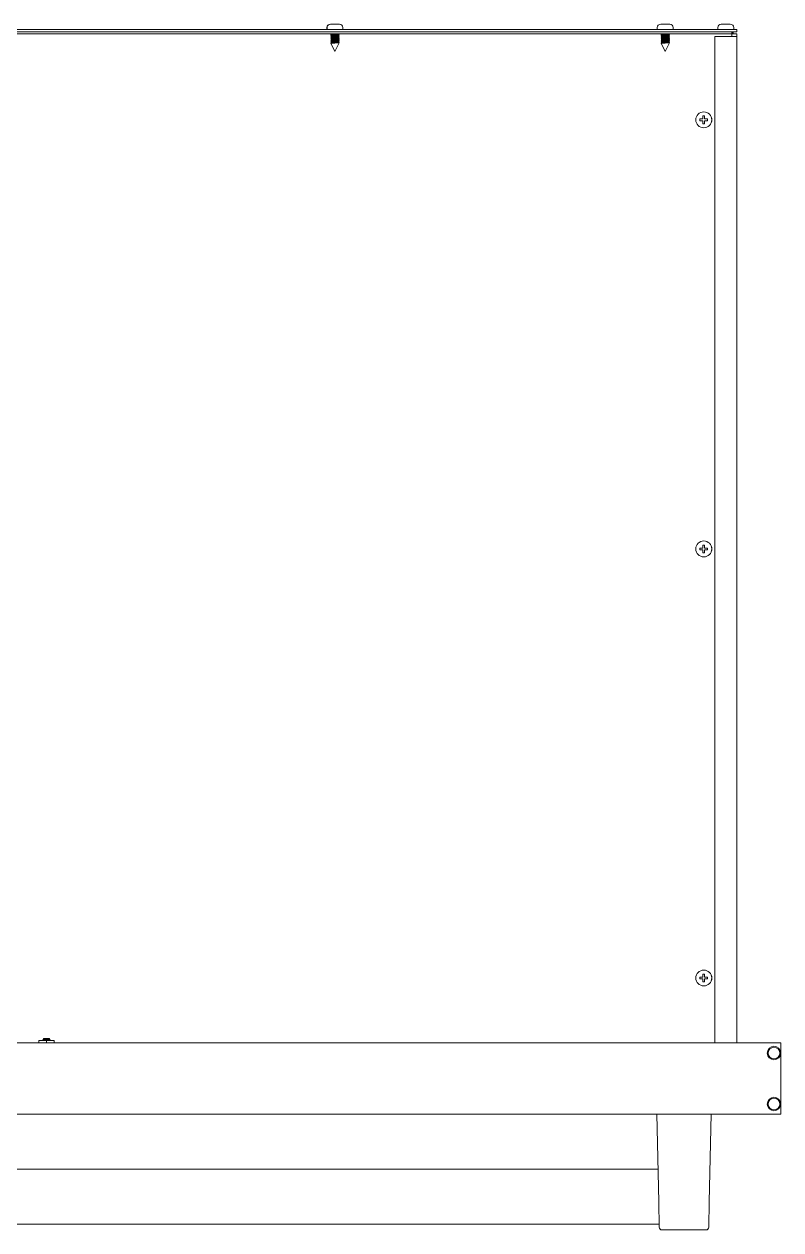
# Model space of a CAD drawing. Header units: millimetres. Extents: x 27602 to 523849, y 322139 to 568360.
# Drawn here: x 183261 to 204053, y 515743 to 548864 of the extents above; entities that cross this region are included whole.
import ezdxf

# ---------------------------------------------------------------- set-up
doc = ezdxf.new("R2010")
doc.units = ezdxf.units.MM

msp = doc.modelspace()

# ---------------------------------------------------------------- linework, layer by layer
at = {"color": 7, "lineweight": 13, "ltscale": 1.21349e-05}
for p, q in [((191677, 548864), (191676, 548864)), ((200752, 548864), (200751, 548864))]:
    msp.add_line(p, q, dxfattribs=at)
at = {"color": 7, "lineweight": 13, "ltscale": 0.002532}
for p, q in [((191800, 548864), (191677, 548864)), ((200875, 548864), (200752, 548864)), ((202538, 548864), (202416, 548864))]:
    msp.add_line(p, q, dxfattribs=at)
at = {"color": 7, "lineweight": 13, "ltscale": 1.75416e-05}
for p, q in [((191800, 548864), (191800, 548864)), ((200875, 548864), (200875, 548864)), ((202539, 548864), (202538, 548864))]:
    msp.add_line(p, q, dxfattribs=at)
at = {"color": 7, "lineweight": 13, "ltscale": 0.00255}
for p, q in [((191924, 548864), (191800, 548864)), ((200999, 548864), (200875, 548864)), ((202663, 548864), (202539, 548864))]:
    msp.add_line(p, q, dxfattribs=at)
at = {"color": 7, "lineweight": 13, "ltscale": 2.69735e-05}
for p, q in [((191925, 548864), (191923, 548864)), ((201000, 548864), (200998, 548864))]:
    msp.add_line(p, q, dxfattribs=at)
at = {"color": 7, "lineweight": 13, "ltscale": 0.03937}
for p, q in [((162609, 548713), (202841, 548713)), ((162609, 548655), (202841, 548655)), ((162742, 548597), (202709, 548597)), ((202237, 520883), (202237, 548522)), ((202842, 520883), (202842, 548522)), ((161399, 520883), (204052, 520883)), ((204052, 520883), (204052, 518917)), ((204053, 520883), (204053, 518917)), ((161399, 518917), (204052, 518917)), ((200644, 518917), (200696, 516516)), ((202138, 518917), (202086, 516516)), ((200676, 517413), (164770, 517413)), ((200709, 515901), (164737, 515901)), ((200784, 515743), (201998, 515743))]:
    msp.add_line(p, q, dxfattribs=at)
at = {"color": 7, "lineweight": 13, "ltscale": 0.001175}
for p, q in [((191582, 548713), (191582, 548770)), ((191583, 548713), (191583, 548770)), ((192018, 548713), (192018, 548770)), ((200657, 548713), (200657, 548770)), ((200658, 548713), (200658, 548770)), ((201093, 548713), (201093, 548770)), ((202321, 548713), (202321, 548770)), ((202757, 548713), (202757, 548770))]:
    msp.add_line(p, q, dxfattribs=at)
at = {"color": 7, "lineweight": 13, "ltscale": 1.17144e-05}
msp.add_line((191583, 548713), (191582, 548713), dxfattribs=at)
at = {"color": 7, "lineweight": 13, "ltscale": 0.0045}
for p, q in [((191800, 548713), (191583, 548713)), ((192018, 548713), (191800, 548713)), ((200875, 548713), (200658, 548713)), ((201093, 548713), (200875, 548713)), ((202539, 548713), (202321, 548713)), ((202757, 548713), (202539, 548713))]:
    msp.add_line(p, q, dxfattribs=at)
at = {"color": 7, "lineweight": 13, "ltscale": 0.000501508}
for p, q in [((191708, 548588), (191687, 548576)), ((200783, 548588), (200762, 548576))]:
    msp.add_line(p, q, dxfattribs=at)
at = {"color": 7, "lineweight": 13, "ltscale": 7.96269e-06}
msp.add_line((191687, 548576), (191687, 548576), dxfattribs=at)
at = {"color": 7, "lineweight": 13, "ltscale": 4.99815e-05}
for p, q in [((191687, 548576), (191687, 548573)), ((191687, 548549), (191687, 548546)), ((191687, 548496), (191687, 548493)), ((191914, 548589), (191914, 548586)), ((191914, 548562), (191914, 548560)), ((191914, 548536), (191914, 548533)), ((191914, 548509), (191914, 548507)), ((200762, 548576), (200762, 548573)), ((200762, 548549), (200762, 548546)), ((200762, 548496), (200762, 548493)), ((200989, 548589), (200989, 548586)), ((200989, 548562), (200989, 548560)), ((200989, 548536), (200989, 548533)), ((200989, 548509), (200989, 548507)), ((191687, 548469), (191687, 548467)), ((191687, 548442), (191687, 548440)), ((191687, 548416), (191687, 548413)), ((191687, 548363), (191687, 548360)), ((191914, 548482), (191914, 548480)), ((191914, 548456), (191914, 548453)), ((191914, 548429), (191914, 548427)), ((191914, 548402), (191914, 548400)), ((191914, 548376), (191914, 548373)), ((200762, 548469), (200762, 548467)), ((200762, 548442), (200762, 548440)), ((200762, 548416), (200762, 548413)), ((200762, 548363), (200762, 548360)), ((200989, 548482), (200989, 548480)), ((200989, 548456), (200989, 548453)), ((200989, 548429), (200989, 548427)), ((200989, 548402), (200989, 548400)), ((200989, 548376), (200989, 548373))]:
    msp.add_line(p, q, dxfattribs=at)
at = {"color": 7, "lineweight": 13, "ltscale": 6.9072e-06}
msp.add_line((191687, 548573), (191687, 548573), dxfattribs=at)
at = {"color": 7, "lineweight": 13, "ltscale": 0.000488639}
msp.add_line((191687, 548573), (191707, 548561), dxfattribs=at)
at = {"color": 7, "lineweight": 13, "ltscale": 0.000501448}
msp.add_line((191708, 548561), (191687, 548549), dxfattribs=at)
at = {"color": 7, "lineweight": 13, "ltscale": 7.87244e-06}
msp.add_line((191687, 548549), (191687, 548549), dxfattribs=at)
at = {"color": 7, "lineweight": 13, "ltscale": 7.0765e-06}
for p, q in [((191687, 548546), (191687, 548546)), ((200762, 548389), (200762, 548389))]:
    msp.add_line(p, q, dxfattribs=at)
at = {"color": 7, "lineweight": 13, "ltscale": 0.000488691}
for p, q in [((191687, 548546), (191707, 548534)), ((200762, 548573), (200782, 548561)), ((200762, 548546), (200782, 548534))]:
    msp.add_line(p, q, dxfattribs=at)
at = {"color": 7, "lineweight": 13, "ltscale": 0.0005015}
for p, q in [((191708, 548535), (191687, 548523)), ((200783, 548561), (200762, 548549)), ((200783, 548535), (200762, 548523)), ((200989, 548506), (200968, 548494)), ((191914, 548480), (191893, 548468))]:
    msp.add_line(p, q, dxfattribs=at)
at = {"color": 7, "lineweight": 13, "ltscale": 5.01017e-05}
for p, q in [((191687, 548522), (191687, 548520)), ((200762, 548522), (200762, 548520)), ((191687, 548389), (191687, 548387)), ((200762, 548389), (200762, 548387))]:
    msp.add_line(p, q, dxfattribs=at)
at = {"color": 7, "lineweight": 13, "ltscale": 7.91245e-06}
for p, q in [((191687, 548520), (191687, 548520)), ((200762, 548549), (200762, 548549)), ((200762, 548520), (200762, 548520))]:
    msp.add_line(p, q, dxfattribs=at)
at = {"color": 7, "lineweight": 13, "ltscale": 0.000488587}
for p, q in [((191687, 548520), (191707, 548508)), ((191687, 548493), (191707, 548481)), ((200762, 548520), (200782, 548508)), ((200762, 548493), (200782, 548481))]:
    msp.add_line(p, q, dxfattribs=at)
at = {"color": 7, "lineweight": 13, "ltscale": 0.00050156}
for p, q in [((191708, 548508), (191687, 548496)), ((200783, 548508), (200762, 548496)), ((191708, 548481), (191687, 548469)), ((191708, 548455), (191687, 548443)), ((191914, 548453), (191893, 548441)), ((200783, 548481), (200762, 548469)), ((200989, 548453), (200968, 548441))]:
    msp.add_line(p, q, dxfattribs=at)
at = {"color": 7, "lineweight": 13, "ltscale": 7.62372e-06}
for p, q in [((191687, 548496), (191687, 548496)), ((191687, 548466), (191687, 548467))]:
    msp.add_line(p, q, dxfattribs=at)
at = {"color": 7, "lineweight": 13, "ltscale": 7.70283e-06}
for p, q in [((191687, 548493), (191687, 548493)), ((191687, 548440), (191687, 548440)), ((191687, 548413), (191687, 548413))]:
    msp.add_line(p, q, dxfattribs=at)
at = {"color": 7, "lineweight": 13, "ltscale": 0.000373753}
for p, q in [((191692, 548597), (191707, 548588)), ((200767, 548597), (200782, 548588))]:
    msp.add_line(p, q, dxfattribs=at)
at = {"color": 7, "lineweight": 13, "ltscale": 0.000501612}
for p, q in [((191914, 548586), (191893, 548574)), ((191914, 548533), (191893, 548521)), ((200989, 548586), (200968, 548574)), ((200989, 548533), (200968, 548521)), ((200783, 548455), (200762, 548443))]:
    msp.add_line(p, q, dxfattribs=at)
at = {"color": 7, "lineweight": 13, "ltscale": 0.000488699}
msp.add_line((191893, 548574), (191914, 548562), dxfattribs=at)
at = {"color": 7, "lineweight": 13, "ltscale": 0.000501396}
for p, q in [((191914, 548560), (191893, 548547)), ((200989, 548560), (200968, 548547))]:
    msp.add_line(p, q, dxfattribs=at)
at = {"color": 7, "lineweight": 13, "ltscale": 0.000488803}
for p, q in [((191893, 548548), (191914, 548536)), ((191893, 548521), (191914, 548509)), ((200968, 548521), (200989, 548509))]:
    msp.add_line(p, q, dxfattribs=at)
at = {"color": 7, "lineweight": 13, "ltscale": 0.000501552}
for p, q in [((191914, 548506), (191893, 548494)), ((191708, 548402), (191687, 548389)), ((191708, 548375), (191687, 548363)), ((200783, 548375), (200762, 548363)), ((200989, 548480), (200968, 548468))]:
    msp.add_line(p, q, dxfattribs=at)
at = {"color": 7, "lineweight": 13, "ltscale": 0.000488259}
for p, q in [((191893, 548494), (191914, 548483)), ((200968, 548494), (200989, 548483))]:
    msp.add_line(p, q, dxfattribs=at)
at = {"color": 7, "lineweight": 13, "ltscale": 0.000315134}
for p, q in [((191901, 548597), (191914, 548589)), ((200976, 548597), (200989, 548589))]:
    msp.add_line(p, q, dxfattribs=at)
at = {"color": 7, "lineweight": 13, "ltscale": 7.3241e-06}
for p, q in [((191914, 548589), (191914, 548589)), ((200989, 548589), (200989, 548589)), ((200762, 548469), (200762, 548469)), ((200989, 548429), (200989, 548429))]:
    msp.add_line(p, q, dxfattribs=at)
at = {"color": 7, "lineweight": 13, "ltscale": 7.20712e-06}
for p, q in [((191914, 548562), (191914, 548562)), ((191914, 548560), (191914, 548560)), ((191914, 548536), (191914, 548536)), ((200989, 548562), (200989, 548562))]:
    msp.add_line(p, q, dxfattribs=at)
at = {"color": 7, "lineweight": 13, "ltscale": 6.96159e-06}
for p, q in [((191914, 548509), (191914, 548509)), ((200989, 548509), (200989, 548509))]:
    msp.add_line(p, q, dxfattribs=at)
at = {"color": 7, "lineweight": 13, "ltscale": 7.11541e-06}
for p, q in [((191914, 548506), (191914, 548507)), ((200989, 548506), (200989, 548507))]:
    msp.add_line(p, q, dxfattribs=at)
at = {"color": 7, "lineweight": 13, "ltscale": 1.17745e-05}
msp.add_line((200658, 548713), (200657, 548713), dxfattribs=at)
at = {"color": 7, "lineweight": 13, "ltscale": 8.00225e-06}
msp.add_line((200762, 548576), (200762, 548576), dxfattribs=at)
at = {"color": 7, "lineweight": 13, "ltscale": 6.94602e-06}
msp.add_line((200762, 548573), (200762, 548573), dxfattribs=at)
at = {"color": 7, "lineweight": 13, "ltscale": 7.15461e-06}
msp.add_line((200762, 548546), (200762, 548546), dxfattribs=at)
at = {"color": 7, "lineweight": 13, "ltscale": 7.66314e-06}
for p, q in [((200762, 548496), (200762, 548496)), ((200762, 548466), (200762, 548467))]:
    msp.add_line(p, q, dxfattribs=at)
at = {"color": 7, "lineweight": 13, "ltscale": 7.74279e-06}
for p, q in [((200762, 548493), (200762, 548493)), ((200762, 548440), (200762, 548440)), ((200762, 548413), (200762, 548413))]:
    msp.add_line(p, q, dxfattribs=at)
at = {"color": 7, "lineweight": 13, "ltscale": 0.000488751}
msp.add_line((200968, 548574), (200989, 548562), dxfattribs=at)
at = {"color": 7, "lineweight": 13, "ltscale": 0.000488855}
msp.add_line((200968, 548548), (200989, 548536), dxfattribs=at)
at = {"color": 7, "lineweight": 13, "ltscale": 7.24583e-06}
for p, q in [((200989, 548560), (200989, 548560)), ((200989, 548536), (200989, 548536)), ((191687, 548469), (191687, 548469))]:
    msp.add_line(p, q, dxfattribs=at)
at = {"color": 7, "lineweight": 13, "ltscale": 0.00975}
msp.add_line((202709, 548522), (202237, 548522), dxfattribs=at)
at = {"color": 7, "lineweight": 13, "ltscale": 0.0012}
for p, q in [((202709, 548655), (202709, 548597)), ((202730, 548655), (202730, 548597)), ((202841, 548713), (202841, 548655))]:
    msp.add_line(p, q, dxfattribs=at)
at = {"color": 7, "lineweight": 13, "ltscale": 0.00155}
for p, q in [((202709, 548597), (202709, 548522)), ((202842, 548522), (202842, 548597))]:
    msp.add_line(p, q, dxfattribs=at)
at = {"color": 7, "lineweight": 13, "ltscale": 0.00275}
for p, q in [((202842, 548597), (202709, 548597)), ((202709, 548522), (202842, 548522))]:
    msp.add_line(p, q, dxfattribs=at)
at = {"color": 7, "lineweight": 13, "ltscale": 0.000748762}
msp.add_line((202745, 548619), (202745, 548655), dxfattribs=at)
at = {"color": 7, "lineweight": 13, "ltscale": 0.000442865}
msp.add_line((202745, 548597), (202745, 548619), dxfattribs=at)
at = {"color": 7, "lineweight": 13, "ltscale": 0.000488483}
msp.add_line((191687, 548466), (191707, 548455), dxfattribs=at)
at = {"color": 7, "lineweight": 13, "ltscale": 7.54568e-06}
msp.add_line((191687, 548443), (191687, 548442), dxfattribs=at)
at = {"color": 7, "lineweight": 13, "ltscale": 0.000487827}
for p, q in [((191687, 548440), (191707, 548428)), ((200762, 548440), (200782, 548428))]:
    msp.add_line(p, q, dxfattribs=at)
at = {"color": 7, "lineweight": 13, "ltscale": 0.000501664}
for p, q in [((191708, 548428), (191687, 548416)), ((200783, 548428), (200762, 548416))]:
    msp.add_line(p, q, dxfattribs=at)
at = {"color": 7, "lineweight": 13, "ltscale": 2.1038e-05}
for p, q in [((191688, 548416), (191687, 548416)), ((200763, 548416), (200762, 548416))]:
    msp.add_line(p, q, dxfattribs=at)
at = {"color": 7, "lineweight": 13, "ltscale": 6.71782e-06}
msp.add_line((191687, 548416), (191687, 548416), dxfattribs=at)
at = {"color": 7, "lineweight": 13, "ltscale": 0.000487931}
for p, q in [((191687, 548413), (191707, 548401)), ((200762, 548413), (200782, 548401))]:
    msp.add_line(p, q, dxfattribs=at)
at = {"color": 7, "lineweight": 13, "ltscale": 7.03789e-06}
for p, q in [((191687, 548389), (191687, 548389)), ((191914, 548453), (191914, 548453)), ((200989, 548453), (200989, 548453))]:
    msp.add_line(p, q, dxfattribs=at)
at = {"color": 7, "lineweight": 13, "ltscale": 7.53324e-06}
for p, q in [((191687, 548386), (191687, 548387)), ((200762, 548360), (200762, 548360))]:
    msp.add_line(p, q, dxfattribs=at)
at = {"color": 7, "lineweight": 13, "ltscale": 0.000487939}
for p, q in [((191687, 548386), (191707, 548375)), ((200762, 548386), (200782, 548375))]:
    msp.add_line(p, q, dxfattribs=at)
at = {"color": 7, "lineweight": 13, "ltscale": 6.79261e-06}
for p, q in [((191687, 548363), (191687, 548363)), ((191914, 548373), (191914, 548373)), ((200989, 548373), (200989, 548373))]:
    msp.add_line(p, q, dxfattribs=at)
at = {"color": 7, "lineweight": 13, "ltscale": 7.49361e-06}
msp.add_line((191687, 548360), (191687, 548360), dxfattribs=at)
at = {"color": 7, "lineweight": 13, "ltscale": 0.000488043}
for p, q in [((191687, 548360), (191707, 548348)), ((191893, 548441), (191914, 548429)), ((200762, 548360), (200782, 548348)), ((200968, 548441), (200989, 548429))]:
    msp.add_line(p, q, dxfattribs=at)
at = {"color": 7, "lineweight": 13, "ltscale": 0.000380974}
for p, q in [((191708, 548348), (191692, 548339)), ((200783, 548348), (200767, 548339))]:
    msp.add_line(p, q, dxfattribs=at)
at = {"color": 7, "lineweight": 13, "ltscale": 0.005275}
for p, q in [((191800, 548108), (191692, 548339)), ((200875, 548108), (200767, 548339))]:
    msp.add_line(p, q, dxfattribs=at)
at = {"color": 7, "lineweight": 13, "ltscale": 1.51388e-05}
for p, q in [((191709, 548428), (191708, 548428)), ((200784, 548428), (200783, 548428))]:
    msp.add_line(p, q, dxfattribs=at)
at = {"color": 7, "lineweight": 13, "ltscale": 0.005514}
for p, q in [((191800, 548108), (191914, 548349)), ((200875, 548108), (200989, 548349))]:
    msp.add_line(p, q, dxfattribs=at)
at = {"color": 7, "lineweight": 13, "ltscale": 0.000488035}
for p, q in [((191893, 548468), (191914, 548456)), ((200968, 548468), (200989, 548456))]:
    msp.add_line(p, q, dxfattribs=at)
at = {"color": 7, "lineweight": 13, "ltscale": 0.000501724}
msp.add_line((191914, 548426), (191893, 548414), dxfattribs=at)
at = {"color": 7, "lineweight": 13, "ltscale": 0.000488103}
for p, q in [((191893, 548415), (191914, 548403)), ((200968, 548415), (200989, 548403))]:
    msp.add_line(p, q, dxfattribs=at)
at = {"color": 7, "lineweight": 13, "ltscale": 0.000501672}
for p, q in [((191914, 548400), (191893, 548388)), ((191914, 548373), (191893, 548361)), ((200989, 548426), (200968, 548414)), ((200989, 548400), (200968, 548388))]:
    msp.add_line(p, q, dxfattribs=at)
at = {"color": 7, "lineweight": 13, "ltscale": 0.000488155}
for p, q in [((191893, 548388), (191914, 548376)), ((200968, 548388), (200989, 548376))]:
    msp.add_line(p, q, dxfattribs=at)
at = {"color": 7, "lineweight": 13, "ltscale": 0.000485413}
for p, q in [((191893, 548361), (191914, 548350)), ((200968, 548361), (200989, 548350))]:
    msp.add_line(p, q, dxfattribs=at)
at = {"color": 7, "lineweight": 13, "ltscale": 7.13061e-06}
for p, q in [((191914, 548483), (191914, 548482)), ((200989, 548483), (200989, 548482))]:
    msp.add_line(p, q, dxfattribs=at)
at = {"color": 7, "lineweight": 13, "ltscale": 6.98513e-06}
for p, q in [((191914, 548480), (191914, 548480)), ((200989, 548480), (200989, 548480))]:
    msp.add_line(p, q, dxfattribs=at)
at = {"color": 7, "lineweight": 13, "ltscale": 7.45426e-06}
for p, q in [((191914, 548456), (191914, 548456)), ((200989, 548456), (200989, 548456))]:
    msp.add_line(p, q, dxfattribs=at)
at = {"color": 7, "lineweight": 13, "ltscale": 7.36366e-06}
msp.add_line((191914, 548429), (191914, 548429), dxfattribs=at)
at = {"color": 7, "lineweight": 13, "ltscale": 7.50708e-06}
for p, q in [((191914, 548426), (191914, 548427)), ((200989, 548426), (200989, 548427))]:
    msp.add_line(p, q, dxfattribs=at)
at = {"color": 7, "lineweight": 13, "ltscale": 7.28482e-06}
for p, q in [((191914, 548400), (191914, 548400)), ((200989, 548400), (200989, 548400))]:
    msp.add_line(p, q, dxfattribs=at)
at = {"color": 7, "lineweight": 13, "ltscale": 7.783e-06}
for p, q in [((191914, 548376), (191914, 548376)), ((200989, 548376), (200989, 548376))]:
    msp.add_line(p, q, dxfattribs=at)
at = {"color": 7, "lineweight": 13, "ltscale": 0.000488535}
msp.add_line((200762, 548466), (200782, 548455), dxfattribs=at)
at = {"color": 7, "lineweight": 13, "ltscale": 7.58456e-06}
msp.add_line((200762, 548443), (200762, 548442), dxfattribs=at)
at = {"color": 7, "lineweight": 13, "ltscale": 6.75505e-06}
msp.add_line((200762, 548416), (200762, 548416), dxfattribs=at)
at = {"color": 7, "lineweight": 13, "ltscale": 0.000501604}
msp.add_line((200783, 548402), (200762, 548389), dxfattribs=at)
at = {"color": 7, "lineweight": 13, "ltscale": 7.57313e-06}
msp.add_line((200762, 548386), (200762, 548387), dxfattribs=at)
at = {"color": 7, "lineweight": 13, "ltscale": 6.83049e-06}
msp.add_line((200762, 548363), (200762, 548363), dxfattribs=at)
at = {"color": 7, "lineweight": 13, "ltscale": 0.000501568}
msp.add_line((200989, 548373), (200968, 548361), dxfattribs=at)
at = {"color": 7, "lineweight": 13, "ltscale": 0.001}
for p, q in [((201828, 546259), (201828, 546211)), ((202040, 546211), (202040, 546259))]:
    msp.add_line(p, q, dxfattribs=at)
at = {"color": 7, "lineweight": 13, "ltscale": 0.001687}
for p, q in [((201910, 546259), (201828, 546259)), ((201828, 546211), (201910, 546211)), ((201910, 546341), (201910, 546259)), ((201910, 546211), (201910, 546129)), ((201958, 546259), (201958, 546341)), ((201958, 546129), (201958, 546211)), ((201910, 534472), (201828, 534472)), ((201828, 534424), (201910, 534424)), ((201910, 522686), (201828, 522686)), ((201910, 522767), (201910, 522686)), ((201958, 522686), (201958, 522767)), ((201828, 522637), (201910, 522637))]:
    msp.add_line(p, q, dxfattribs=at)
at = {"color": 7, "lineweight": 13, "ltscale": 0.000999991}
for p, q in [((201958, 546341), (201910, 546341)), ((201910, 546129), (201958, 546129)), ((201828, 534472), (201828, 534424)), ((201958, 534554), (201910, 534554)), ((201910, 534342), (201958, 534342)), ((202040, 534424), (202040, 534472)), ((201828, 522686), (201828, 522637)), ((201958, 522767), (201910, 522767)), ((202040, 522637), (202040, 522686)), ((201910, 522556), (201958, 522556))]:
    msp.add_line(p, q, dxfattribs=at)
at = {"color": 7, "lineweight": 13, "ltscale": 0.001688}
for p, q in [((202040, 546259), (201958, 546259)), ((201958, 546211), (202040, 546211)), ((201910, 534554), (201910, 534472)), ((201910, 534424), (201910, 534342)), ((201958, 534472), (201958, 534554)), ((202040, 534472), (201958, 534472)), ((201958, 534424), (202040, 534424)), ((201958, 534342), (201958, 534424)), ((202040, 522686), (201958, 522686)), ((201910, 522637), (201910, 522556)), ((201958, 522637), (202040, 522637)), ((201958, 522556), (201958, 522637))]:
    msp.add_line(p, q, dxfattribs=at)
at = {"color": 7, "lineweight": 13, "ltscale": 0.000309922}
for p, q in [((183666, 520949), (183666, 520934)), ((184082, 520934), (184082, 520949))]:
    msp.add_line(p, q, dxfattribs=at)
at = {"color": 7, "lineweight": 13, "ltscale": 0.002148}
for p, q in [((183770, 520949), (183666, 520949)), ((183874, 520949), (183770, 520949)), ((183978, 520949), (183874, 520949)), ((184082, 520949), (183978, 520949))]:
    msp.add_line(p, q, dxfattribs=at)
at = {"color": 7, "lineweight": 13, "ltscale": 0.001053}
for p, q in [((183666, 520934), (183666, 520883)), ((183874, 520934), (183874, 520883)), ((184082, 520934), (184082, 520883))]:
    msp.add_line(p, q, dxfattribs=at)
at = {"color": 7, "lineweight": 13, "ltscale": 0.000301668}
msp.add_line((183783, 520977), (183777, 520964), dxfattribs=at)
at = {"color": 7, "lineweight": 13, "ltscale": 0.000406857}
msp.add_line((183792, 520951), (183777, 520964), dxfattribs=at)
at = {"color": 7, "lineweight": 13, "ltscale": 0.000534184}
msp.add_line((183777, 520964), (183803, 520960), dxfattribs=at)
at = {"color": 7, "lineweight": 13, "ltscale": 0.000152504}
msp.add_line((183790, 520980), (183783, 520977), dxfattribs=at)
at = {"color": 7, "lineweight": 13, "ltscale": 0.000114209}
msp.add_line((183792, 520996), (183790, 520991), dxfattribs=at)
at = {"color": 7, "lineweight": 13, "ltscale": 6.37425e-05}
msp.add_line((183792, 520989), (183790, 520991), dxfattribs=at)
at = {"color": 7, "lineweight": 13, "ltscale": 0.000195327}
msp.add_line((183792, 520989), (183790, 520980), dxfattribs=at)
at = {"color": 7, "lineweight": 13, "ltscale": 0.003408}
msp.add_line((183790, 520980), (183952, 520949), dxfattribs=at)
at = {"color": 7, "lineweight": 13, "ltscale": 0.001699}
for p, q in [((183792, 520996), (183874, 520996)), ((183874, 520996), (183957, 520996))]:
    msp.add_line(p, q, dxfattribs=at)
at = {"color": 7, "lineweight": 13, "ltscale": 0.003496}
msp.add_line((183792, 520989), (183958, 520957), dxfattribs=at)
at = {"color": 7, "lineweight": 13, "ltscale": 0.000259515}
msp.add_line((183792, 520951), (183804, 520949), dxfattribs=at)
at = {"color": 7, "lineweight": 13, "ltscale": 4.94725e-05}
msp.add_line((183792, 520951), (183792, 520949), dxfattribs=at)
at = {"color": 7, "lineweight": 13, "ltscale": 0.001027}
msp.add_line((183803, 520960), (183852, 520960), dxfattribs=at)
at = {"color": 7, "lineweight": 13, "ltscale": 0.000462725}
msp.add_line((183852, 520960), (183874, 520955), dxfattribs=at)
at = {"color": 7, "lineweight": 13, "ltscale": 0.000630518}
msp.add_line((183874, 520955), (183904, 520949), dxfattribs=at)
at = {"color": 7, "lineweight": 13, "ltscale": 0.00078049}
msp.add_line((183919, 520993), (183957, 520986), dxfattribs=at)
at = {"color": 7, "lineweight": 13, "ltscale": 6.72164e-05}
msp.add_line((183957, 520996), (183958, 520993), dxfattribs=at)
at = {"color": 7, "lineweight": 13, "ltscale": 0.000151846}
msp.add_line((183958, 520993), (183957, 520986), dxfattribs=at)
at = {"color": 7, "lineweight": 13, "ltscale": 0.000216461}
msp.add_line((183957, 520986), (183964, 520979), dxfattribs=at)
at = {"color": 7, "lineweight": 13, "ltscale": 0.000178691}
msp.add_line((183958, 520957), (183957, 520949), dxfattribs=at)
at = {"color": 7, "lineweight": 13, "ltscale": 0.000306318}
msp.add_line((183958, 520957), (183972, 520962), dxfattribs=at)
at = {"color": 7, "lineweight": 13, "ltscale": 0.000383129}
msp.add_line((183964, 520979), (183972, 520962), dxfattribs=at)
at = {"color": 7, "lineweight": 13, "ltscale": 0.01125}
msp.add_line((203508, 520883), (204053, 520883), dxfattribs=at)
at = {"color": 7, "lineweight": 13, "ltscale": 2.49908e-05}
msp.add_line((204053, 518917), (204052, 518917), dxfattribs=at)
at = {"color": 7, "lineweight": 13, "ltscale": 0.014514}
for p, q in [((200696, 516516), (200711, 515814)), ((202086, 516516), (202071, 515814))]:
    msp.add_line(p, q, dxfattribs=at)
at = {"color": 7, "lineweight": 13, "ltscale": 0.03937}
for points in [[(191800, 548582), (191710, 548578), (191689, 548576), (191687, 548576), (191687, 548576)], [(191687, 548573), (191687, 548573), (191687, 548573), (191687, 548573), (191687, 548574), (191689, 548574), (191726, 548577), (191800, 548580)], [(191800, 548556), (191712, 548552), (191689, 548550), (191687, 548549), (191687, 548549)], [(191687, 548546), (191687, 548547), (191687, 548547), (191687, 548547), (191687, 548547), (191689, 548547), (191730, 548550), (191800, 548553)], [(191800, 548529), (191730, 548526), (191693, 548524), (191687, 548523), (191687, 548523)], [(191687, 548520), (191687, 548520), (191687, 548520), (191687, 548520), (191687, 548520), (191694, 548521), (191738, 548524), (191800, 548527)], [(191800, 548502), (191710, 548498), (191688, 548496), (191687, 548496)], [(191687, 548493), (191687, 548493), (191687, 548493), (191687, 548494), (191688, 548494), (191700, 548495), (191766, 548499), (191800, 548500)], [(191851, 548597), (191736, 548591), (191710, 548589), (191708, 548588)], [(191893, 548574), (191892, 548574), (191890, 548573), (191858, 548570), (191781, 548567), (191735, 548564), (191710, 548562), (191708, 548561)], [(191893, 548547), (191892, 548547), (191889, 548546), (191861, 548544), (191743, 548538), (191712, 548536), (191709, 548535), (191708, 548535)], [(191885, 548519), (191851, 548517), (191767, 548513), (191719, 548510), (191709, 548508), (191708, 548508)], [(191893, 548494), (191892, 548494), (191889, 548493), (191877, 548492), (191804, 548488), (191727, 548484), (191710, 548482), (191708, 548481)], [(191914, 548589), (191914, 548589), (191914, 548589), (191914, 548589), (191913, 548588), (191907, 548587), (191851, 548584), (191800, 548582)], [(191800, 548580), (191902, 548584), (191912, 548586), (191913, 548586), (191914, 548586)], [(191914, 548562), (191914, 548562), (191914, 548562), (191914, 548562), (191911, 548561), (191894, 548560), (191800, 548556)], [(191800, 548553), (191892, 548557), (191912, 548559), (191914, 548559), (191914, 548560)], [(191914, 548536), (191914, 548535), (191914, 548535), (191914, 548535), (191913, 548535), (191912, 548535), (191899, 548533), (191829, 548530), (191800, 548529)], [(191800, 548527), (191882, 548530), (191904, 548531)], [(191904, 548507), (191863, 548505), (191800, 548502)], [(191800, 548500), (191879, 548503), (191912, 548506), (191914, 548506), (191914, 548506)], [(191904, 548531), (191912, 548532), (191914, 548533)], [(191914, 548509), (191914, 548509), (191914, 548509), (191914, 548509), (191913, 548508), (191904, 548507)], [(200875, 548582), (200785, 548578), (200764, 548576), (200762, 548576), (200762, 548576)], [(200762, 548573), (200762, 548573), (200762, 548573), (200762, 548573), (200762, 548574), (200764, 548574), (200801, 548577), (200875, 548580)], [(200875, 548556), (200787, 548552), (200764, 548550), (200762, 548549), (200762, 548549)], [(200762, 548546), (200762, 548547), (200762, 548547), (200762, 548547), (200762, 548547), (200764, 548547), (200805, 548550), (200875, 548553)], [(200875, 548529), (200805, 548526), (200768, 548524), (200762, 548523), (200762, 548523)], [(200762, 548520), (200762, 548520), (200762, 548520), (200762, 548520), (200762, 548520), (200769, 548521), (200813, 548524), (200875, 548527)], [(200875, 548502), (200785, 548498), (200763, 548496), (200762, 548496)], [(200762, 548493), (200762, 548493), (200762, 548493), (200762, 548494), (200763, 548494), (200775, 548495), (200841, 548499), (200875, 548500)], [(200926, 548597), (200811, 548591), (200785, 548589), (200783, 548588)], [(200968, 548574), (200967, 548574), (200965, 548573), (200933, 548570), (200856, 548567), (200810, 548564), (200785, 548562), (200783, 548561)], [(200968, 548547), (200967, 548547), (200964, 548546), (200936, 548544), (200818, 548538), (200787, 548536), (200784, 548535), (200783, 548535)], [(200960, 548519), (200926, 548517), (200842, 548513), (200794, 548510), (200784, 548508), (200783, 548508)], [(200968, 548494), (200967, 548494), (200964, 548493), (200952, 548492), (200879, 548488), (200802, 548484), (200785, 548482), (200783, 548481)], [(200989, 548589), (200989, 548589), (200989, 548589), (200989, 548589), (200988, 548588), (200982, 548587), (200926, 548584), (200875, 548582)], [(200875, 548580), (200977, 548584), (200987, 548586), (200988, 548586), (200989, 548586)], [(200989, 548562), (200989, 548562), (200989, 548562), (200989, 548562), (200986, 548561), (200969, 548560), (200875, 548556)], [(200875, 548553), (200967, 548557), (200987, 548559), (200989, 548559), (200989, 548560)], [(200989, 548536), (200989, 548535), (200989, 548535), (200989, 548535), (200988, 548535), (200987, 548535), (200974, 548533), (200904, 548530), (200875, 548529)], [(200875, 548527), (200957, 548530), (200979, 548531)], [(200979, 548507), (200938, 548505), (200875, 548502)], [(200875, 548500), (200954, 548503), (200987, 548506), (200989, 548506), (200989, 548506)], [(200979, 548531), (200987, 548532), (200989, 548533)], [(200989, 548509), (200989, 548509), (200989, 548509), (200989, 548509), (200988, 548508), (200979, 548507)], [(191800, 548476), (191722, 548472), (191693, 548470), (191687, 548469), (191687, 548469)], [(191687, 548467), (191687, 548467), (191687, 548467), (191687, 548467), (191688, 548467), (191690, 548468), (191709, 548469), (191800, 548473)], [(191800, 548449), (191699, 548444), (191688, 548443), (191687, 548443)], [(191687, 548413), (191687, 548413), (191687, 548414), (191687, 548414), (191689, 548414), (191724, 548417), (191800, 548420)], [(191800, 548396), (191707, 548392), (191689, 548390), (191687, 548390), (191687, 548389)], [(191687, 548387), (191687, 548387), (191687, 548387), (191687, 548387), (191687, 548387), (191689, 548388), (191730, 548391), (191800, 548393)], [(191687, 548363), (191687, 548363), (191689, 548363), (191701, 548365), (191724, 548366), (191800, 548369)], [(191800, 548367), (191726, 548364), (191698, 548362), (191689, 548361), (191687, 548361), (191687, 548360), (191687, 548360), (191687, 548360), (191687, 548360)], [(191688, 548441), (191706, 548443), (191767, 548445), (191800, 548447)], [(191800, 548422), (191712, 548419), (191697, 548418), (191688, 548416)], [(191800, 548344), (191714, 548341), (191693, 548339), (191692, 548339), (191692, 548339)], [(191893, 548468), (191892, 548467), (191891, 548467), (191880, 548466), (191816, 548462), (191738, 548458), (191710, 548455), (191708, 548455)], [(191893, 548414), (191892, 548414), (191890, 548413), (191860, 548411), (191758, 548406), (191718, 548403), (191709, 548402), (191708, 548402)], [(191893, 548388), (191892, 548387), (191890, 548387), (191861, 548384), (191756, 548379), (191716, 548377), (191709, 548375), (191708, 548375)], [(191893, 548361), (191892, 548361), (191889, 548360), (191857, 548357), (191744, 548352), (191717, 548350), (191709, 548349), (191708, 548348)], [(191893, 548441), (191892, 548441), (191890, 548440), (191862, 548438), (191762, 548433), (191721, 548430), (191710, 548429), (191709, 548428)], [(191914, 548482), (191914, 548482), (191914, 548482), (191914, 548482), (191913, 548482), (191911, 548481), (191901, 548480), (191830, 548477), (191800, 548476)], [(191800, 548473), (191875, 548476), (191908, 548479), (191914, 548479), (191914, 548480)], [(191914, 548456), (191914, 548456), (191914, 548456), (191914, 548455), (191912, 548455), (191873, 548452), (191800, 548449)], [(191800, 548447), (191893, 548451), (191912, 548453), (191914, 548453), (191914, 548453)], [(191914, 548429), (191914, 548429), (191914, 548429), (191914, 548429), (191912, 548428), (191875, 548425), (191800, 548422)], [(191800, 548420), (191891, 548424), (191913, 548426), (191914, 548426)], [(191914, 548402), (191914, 548402), (191914, 548402), (191914, 548402), (191913, 548402), (191906, 548401), (191850, 548398), (191800, 548396)], [(191800, 548393), (191902, 548398), (191912, 548399), (191914, 548400), (191914, 548400)], [(191914, 548376), (191914, 548376), (191914, 548376), (191914, 548375), (191909, 548375), (191883, 548373), (191800, 548369)], [(191800, 548367), (191878, 548370), (191908, 548372), (191914, 548373), (191914, 548373)], [(191914, 548349), (191914, 548349), (191914, 548349), (191911, 548349), (191875, 548347), (191800, 548344)], [(200875, 548476), (200797, 548472), (200768, 548470), (200762, 548469), (200762, 548469)], [(200762, 548467), (200762, 548467), (200762, 548467), (200762, 548467), (200763, 548467), (200765, 548468), (200784, 548469), (200875, 548473)], [(200875, 548449), (200774, 548444), (200763, 548443), (200762, 548443)], [(200762, 548413), (200762, 548413), (200762, 548414), (200762, 548414), (200764, 548414), (200799, 548417), (200875, 548420)], [(200875, 548396), (200782, 548392), (200764, 548390), (200762, 548390), (200762, 548389)], [(200762, 548387), (200762, 548387), (200762, 548387), (200762, 548387), (200762, 548387), (200764, 548388), (200805, 548391), (200875, 548393)], [(200762, 548363), (200762, 548363), (200764, 548363), (200776, 548365), (200799, 548366), (200875, 548369)], [(200875, 548367), (200801, 548364), (200773, 548362), (200764, 548361), (200762, 548361), (200762, 548360), (200762, 548360), (200762, 548360), (200762, 548360)], [(200763, 548441), (200781, 548443), (200842, 548445), (200875, 548447)], [(200875, 548422), (200787, 548419), (200772, 548418), (200763, 548416)], [(200875, 548344), (200789, 548341), (200768, 548339), (200767, 548339), (200767, 548339)], [(200968, 548468), (200967, 548467), (200966, 548467), (200955, 548466), (200891, 548462), (200813, 548458), (200785, 548455), (200783, 548455)], [(200968, 548414), (200967, 548414), (200965, 548413), (200935, 548411), (200833, 548406), (200793, 548403), (200784, 548402), (200783, 548402)], [(200968, 548388), (200967, 548387), (200965, 548387), (200936, 548384), (200831, 548379), (200791, 548377), (200784, 548375), (200783, 548375)], [(200968, 548361), (200967, 548361), (200964, 548360), (200932, 548357), (200819, 548352), (200792, 548350), (200784, 548349), (200783, 548348)], [(200968, 548441), (200967, 548441), (200965, 548440), (200937, 548438), (200837, 548433), (200796, 548430), (200785, 548429), (200784, 548428)], [(200989, 548482), (200989, 548482), (200989, 548482), (200989, 548482), (200988, 548482), (200986, 548481), (200976, 548480), (200905, 548477), (200875, 548476)], [(200875, 548473), (200950, 548476), (200983, 548479), (200989, 548479), (200989, 548480)], [(200989, 548456), (200989, 548456), (200989, 548456), (200989, 548455), (200987, 548455), (200948, 548452), (200875, 548449)], [(200875, 548447), (200968, 548451), (200987, 548453), (200989, 548453), (200989, 548453)], [(200989, 548429), (200989, 548429), (200989, 548429), (200989, 548429), (200987, 548428), (200950, 548425), (200875, 548422)], [(200875, 548420), (200966, 548424), (200988, 548426), (200989, 548426)], [(200989, 548402), (200989, 548402), (200989, 548402), (200989, 548402), (200988, 548402), (200981, 548401), (200925, 548398), (200875, 548396)], [(200875, 548393), (200977, 548398), (200987, 548399), (200989, 548400), (200989, 548400)], [(200989, 548376), (200989, 548376), (200989, 548376), (200989, 548375), (200984, 548375), (200958, 548373), (200875, 548369)], [(200875, 548367), (200953, 548370), (200983, 548372), (200989, 548373), (200989, 548373)], [(200989, 548349), (200989, 548349), (200989, 548349), (200986, 548349), (200950, 548347), (200875, 548344)], [(183666, 520934), (183707, 520943), (183742, 520948), (183770, 520949)], [(183770, 520949), (183812, 520946), (183843, 520941), (183874, 520934)], [(183874, 520934), (183915, 520943), (183950, 520948), (183978, 520949)], [(183978, 520949), (184020, 520946), (184051, 520941), (184082, 520934)]]:
    msp.add_lwpolyline(points, dxfattribs=at)
for centre, radius in [((201934, 546235), 218), ((201934, 534448), 218), ((201934, 522662), 218), ((203863, 520600), 185), ((203863, 519200), 185)]:
    msp.add_circle(centre, radius, dxfattribs=at)
for centre, radius, start, end in [((191676, 548770), 94.4, 90, 180), ((191677, 548770), 94.4, 90, 180), ((191924, 548770), 94.4, 360, 90), ((200751, 548770), 94.4, 90, 180), ((200752, 548770), 94.4, 90, 180), ((200999, 548770), 94.4, 360, 90), ((202416, 548770), 94.4, 90, 180), ((202663, 548770), 94.4, 360, 90), ((191687, 548522), 0.404, 108.1978, 165.1001), ((191884, 548551), 32.2, 272.2976, 286.9613), ((191914, 548587), 0.404, 288.2212, 345.1067), ((191914, 548533), 0.406, 288.1011, 345.0334), ((200762, 548522), 0.404, 108.1978, 165.1001), ((200959, 548551), 32.2, 272.2976, 286.9613), ((200989, 548587), 0.404, 288.2212, 345.1067), ((200989, 548533), 0.406, 288.1011, 345.0334), ((191688, 548439), 1.55, 90.8483, 140.5128), ((191692, 548339), 0.174, 102.461, 191.0241), ((191914, 548402), 0.416, 15.4593, 72.5041), ((191914, 548349), 0.199, 350.529, 77.5292), ((200763, 548439), 1.55, 90.8483, 140.5128), ((200767, 548339), 0.174, 102.461, 191.0241), ((200989, 548402), 0.416, 15.4593, 72.5041), ((200989, 548349), 0.199, 350.529, 77.5292), ((202009, 546235), 151, 326.5388, 33.4613), ((202009, 534448), 151, 326.5388, 33.4613), ((202009, 522662), 151, 326.5388, 33.4613), ((183267, 518823), 2215, 74.6665, 76.5093), ((184841, 527126), 6224, 260.2791, 261.0678), ((184643, 524696), 3829, 257.3223, 258.0748), ((185438, 530927), 10072, 261.0657, 261.6296), ((183408, 519256), 1810, 72.0852, 73.5772), ((183944, 519577), 1416, 89.4361, 90.9932), ((203863, 520600), 160, 90, 270), ((203863, 520600), 160, 270, 90), ((203863, 519200), 160, 90, 270), ((203863, 519200), 160, 270, 90), ((200784, 515815), 72.6, 181.25, 270), ((201998, 515815), 72.6, 270, 358.75)]:
    msp.add_arc(centre, radius, start, end, dxfattribs=at)

doc.saveas('drawing.dxf')
